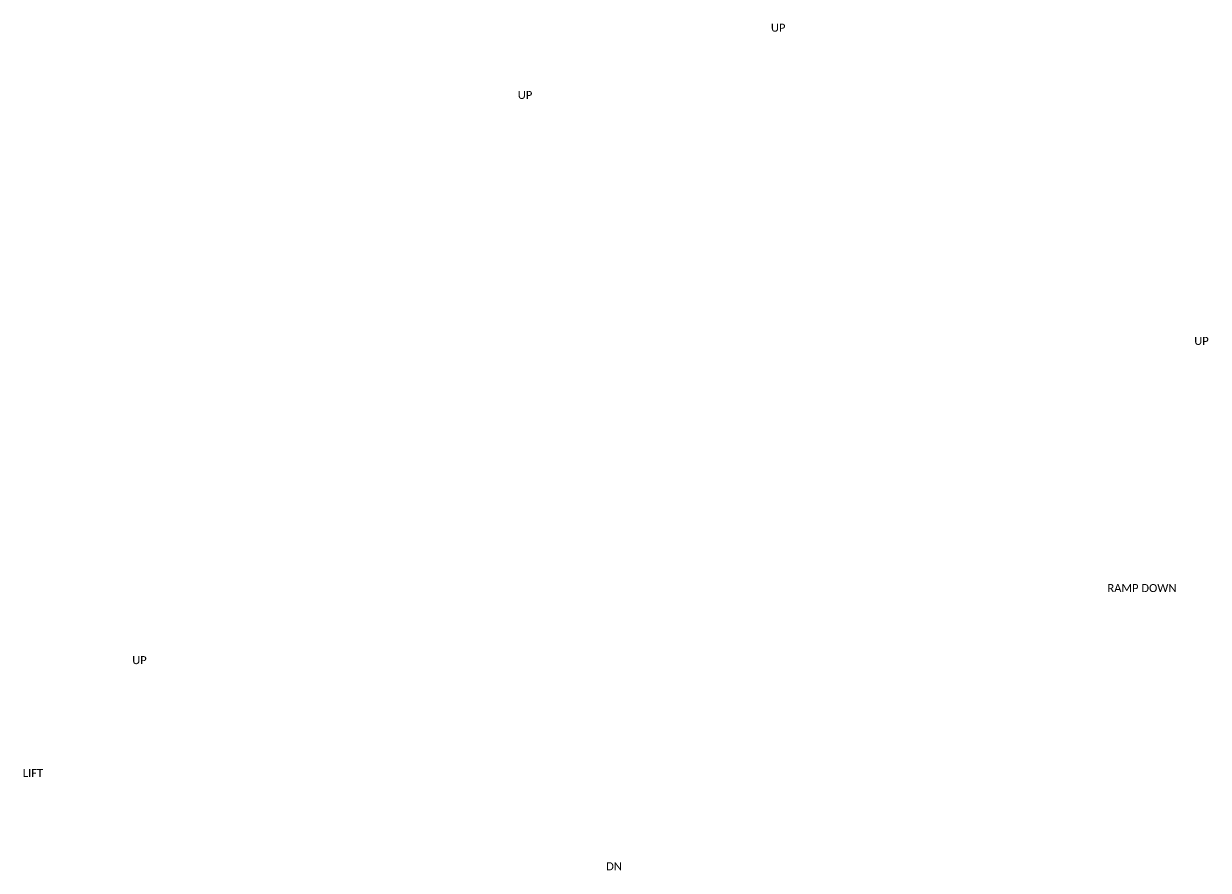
# Model space of a CAD drawing. Header units: inches. Extents: x 0 to 179512, y -43395 to -31716.
# Drawn here: x 163371 to 164259, y -41256 to -40621 of the extents above; entities that cross this region are included whole.
import ezdxf

# ---------------------------------------------------------------- set-up
doc = ezdxf.new("R2010")
doc.units = ezdxf.units.IN
doc.header["$LTSCALE"] = 10
doc.header["$MEASUREMENT"] = 0
doc.layers.add('NEW LETTERING', color=3, linetype='Continuous', lineweight=0)
doc.styles.add('1-16 Annotative Text', font='calibri.ttf', dxfattribs={"height": 0.0625})

msp = doc.modelspace()

# ---------------------------------------------------------------- texts
at = {"layer": 'NEW LETTERING', "char_height": 6, "width": 56.506, "attachment_point": 1, "style": '1-16 Annotative Text'}
for s, insert in [('\\A1;UP', (163931, -40621.41)), ('\\A1;UP', (163741.21, -40671.83)), ('\\A1;UP', (164248.37, -40856.21)), ('\\A1;RAMP DOWN', (164183.29, -41041.51)), ('\\A1;UP', (163452.09, -41095.53)), ('\\A1;LIFT', (163370.09, -41180.18)), ('\\A1;DN', (163807.44, -41250.1))]:
    msp.add_mtext(s, dxfattribs=dict(at, insert=insert))

doc.saveas('drawing.dxf')
